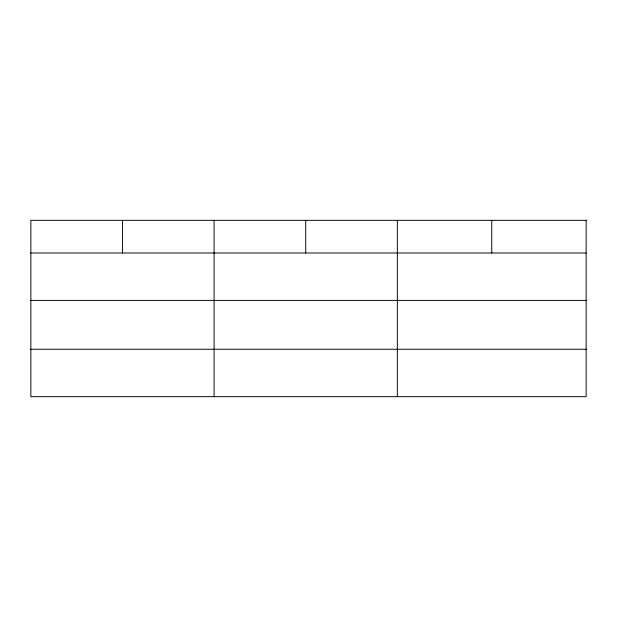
<?xml version="1.0" encoding="UTF-8"?>
<svg xmlns="http://www.w3.org/2000/svg" width="617" height="617" viewBox="0 0 617 617"><rect width="100%" height="100%" fill="white"/><g stroke="black" fill="none" stroke-linecap="round" stroke-linejoin="round"><path stroke-width="0.93" d="M30.85 252.993L586.15 252.993M30.85 300.402L586.15 300.402M30.85 349.253L586.15 349.253M491.749 220.331L491.749 252.993M397.348 220.331L397.348 396.669M305.724 220.331L305.724 252.993M214.099 220.331L214.099 396.669M122.475 220.331L122.475 252.993M586.15 220.331L30.85 220.331L30.85 396.669L586.15 396.669L586.15 220.331"/></g></svg>
